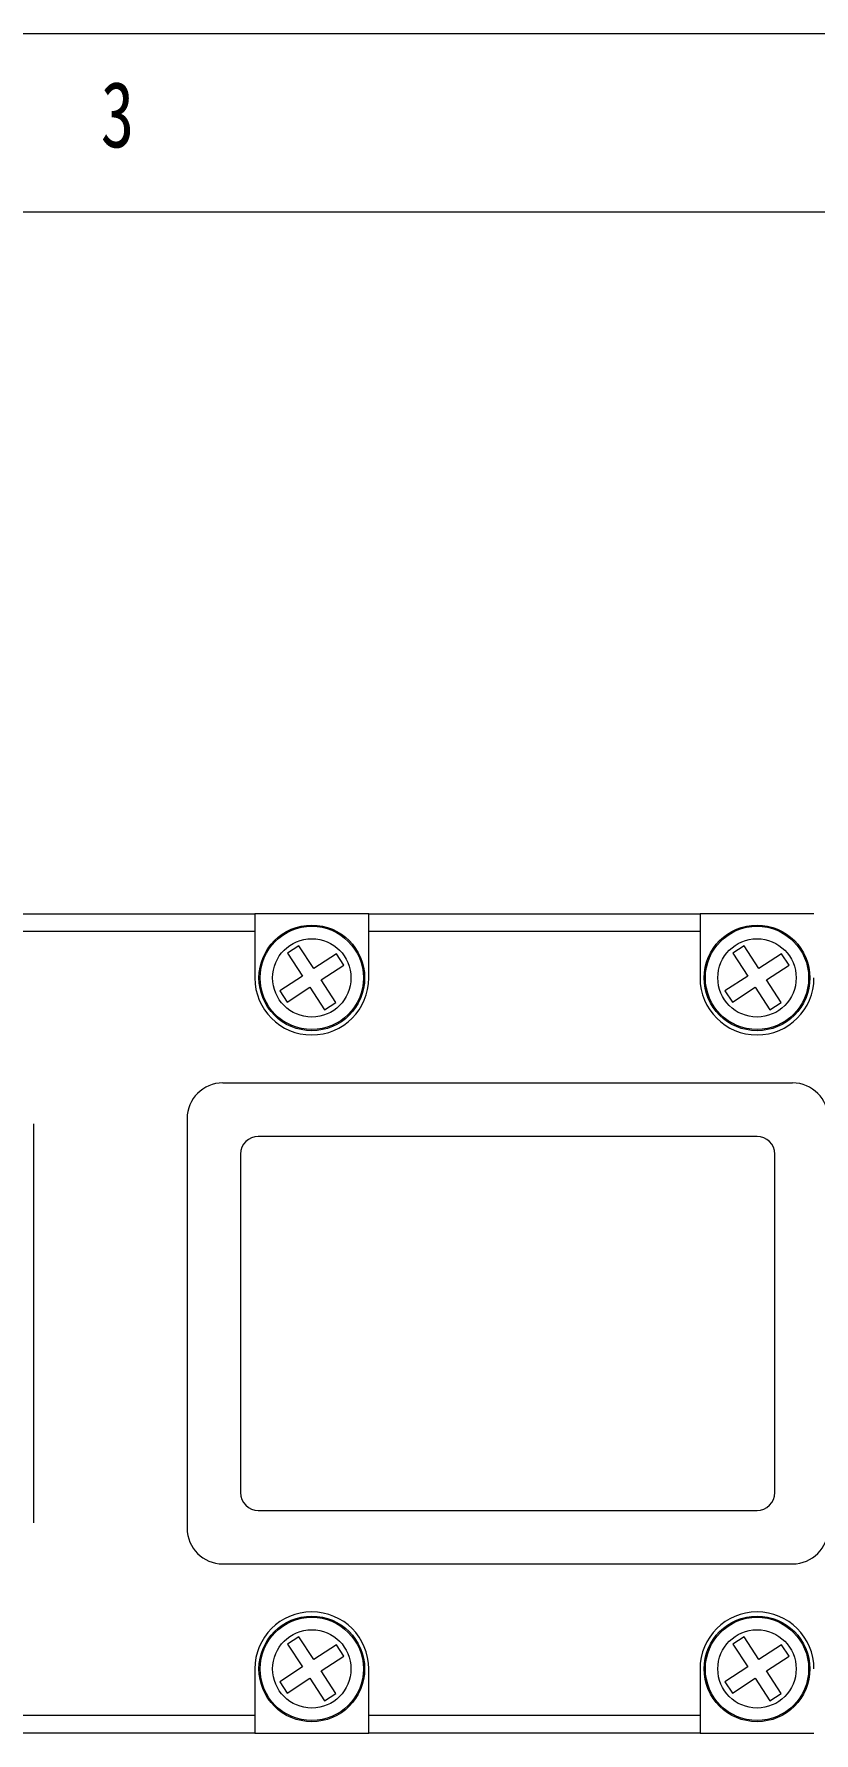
# Paper-space layout '시트1-ENG' of a CAD drawing. Header units: inches. Extents: x 0.2 to 16.3, y 0.2 to 11.5.
# Drawn here: x 5.208 to 6.071, y 9.618 to 11.496 of the extents above; entities that cross this region are included whole.
import ezdxf

# ---------------------------------------------------------------- set-up
doc = ezdxf.new("R2010")
doc.units = ezdxf.units.IN
doc.header["$MEASUREMENT"] = 0
doc.styles.add('SLDTEXTSTYLE2', font='TXT', dxfattribs={"width": 0.75})

psp = doc.layouts.new('시트1-ENG')

# ---------------------------------------------------------------- linework, layer by layer
at = {"color": 7, "linetype": 'Continuous', "lineweight": 18}
for p, q in [((16.3386, 11.4961), (0.1969, 11.4961)), ((16.1516, 11.2992), (0.3937, 11.2992)), ((5.0864, 10.5235), (5.4525, 10.5235)), ((5.4525, 10.5235), (5.4525, 10.5039)), ((5.5785, 10.5235), (5.4525, 10.5235)), ((5.5785, 10.5235), (5.9446, 10.5235)), ((5.5785, 10.5039), (5.5785, 10.5235)), ((5.9446, 10.5235), (5.9446, 10.5039)), ((6.0706, 10.5235), (5.9446, 10.5235)), ((5.4525, 10.5039), (5.0864, 10.5039)), ((5.4525, 10.5039), (5.4525, 10.4527)), ((5.5785, 10.4527), (5.5785, 10.5039)), ((5.9446, 10.5039), (5.5785, 10.5039)), ((5.9446, 10.5039), (5.9446, 10.4527)), ((5.5013, 10.4881), (5.4888, 10.4799)), ((5.4888, 10.4799), (5.5051, 10.4548)), ((5.5177, 10.463), (5.5013, 10.4881)), ((5.9934, 10.4881), (5.9809, 10.4799)), ((5.9809, 10.4799), (5.9973, 10.4548)), ((6.0098, 10.463), (5.9934, 10.4881)), ((5.5427, 10.4794), (5.5177, 10.463)), ((5.5259, 10.4505), (5.5509, 10.4669)), ((5.5509, 10.4669), (5.5427, 10.4794)), ((6.0348, 10.4794), (6.0098, 10.463)), ((6.018, 10.4505), (6.043, 10.4669)), ((6.043, 10.4669), (6.0348, 10.4794)), ((5.5051, 10.4548), (5.4801, 10.4385)), ((5.4883, 10.426), (5.5133, 10.4423)), ((5.5133, 10.4423), (5.5297, 10.4173)), ((5.5422, 10.4255), (5.5259, 10.4505)), ((5.9973, 10.4548), (5.9722, 10.4385)), ((5.9804, 10.426), (6.0055, 10.4423)), ((6.0055, 10.4423), (6.0218, 10.4173)), ((6.0343, 10.4255), (6.018, 10.4505)), ((5.4801, 10.4385), (5.4883, 10.426)), ((5.5297, 10.4173), (5.5422, 10.4255)), ((5.9722, 10.4385), (5.9804, 10.426)), ((6.0218, 10.4173), (6.0343, 10.4255)), ((6.047, 10.3365), (5.4171, 10.3365)), ((5.3777, 10.2972), (5.3777, 9.8444)), ((5.2084, 9.8503), (5.2084, 10.2913)), ((6.0076, 10.2775), (5.4564, 10.2775)), ((5.4368, 10.2578), (5.4368, 9.8838)), ((6.0273, 9.8838), (6.0273, 10.2578)), ((5.4564, 9.8641), (6.0076, 9.8641)), ((5.4171, 9.805), (6.047, 9.805)), ((5.5013, 9.7243), (5.4888, 9.7161)), ((5.4888, 9.7161), (5.5051, 9.6911)), ((5.5177, 9.6992), (5.5013, 9.7243)), ((5.5427, 9.7156), (5.5177, 9.6992)), ((5.5509, 9.7031), (5.5427, 9.7156)), ((5.9934, 9.7243), (5.9809, 9.7161)), ((5.9809, 9.7161), (5.9973, 9.6911)), ((6.0098, 9.6992), (5.9934, 9.7243)), ((6.0348, 9.7156), (6.0098, 9.6992)), ((6.043, 9.7031), (6.0348, 9.7156)), ((5.5051, 9.6911), (5.4801, 9.6747)), ((5.5259, 9.6867), (5.5509, 9.7031)), ((5.9973, 9.6911), (5.9722, 9.6747)), ((6.018, 9.6867), (6.043, 9.7031)), ((5.4525, 9.6889), (5.4525, 9.6377)), ((5.4801, 9.6747), (5.4883, 9.6622)), ((5.4883, 9.6622), (5.5133, 9.6785)), ((5.5133, 9.6785), (5.5297, 9.6535)), ((5.5422, 9.6617), (5.5259, 9.6867)), ((5.5785, 9.6377), (5.5785, 9.6889)), ((5.9446, 9.6889), (5.9446, 9.6377)), ((5.9722, 9.6747), (5.9804, 9.6622)), ((5.9804, 9.6622), (6.0055, 9.6785)), ((6.0055, 9.6785), (6.0218, 9.6535)), ((6.0343, 9.6617), (6.018, 9.6867)), ((5.5297, 9.6535), (5.5422, 9.6617)), ((6.0218, 9.6535), (6.0343, 9.6617)), ((5.0864, 9.6377), (5.4525, 9.6377)), ((5.4525, 9.6377), (5.4525, 9.618)), ((5.5785, 9.6377), (5.9446, 9.6377)), ((5.5785, 9.618), (5.5785, 9.6377)), ((5.9446, 9.6377), (5.9446, 9.618)), ((5.4525, 9.618), (5.0864, 9.618)), ((5.4525, 9.618), (5.5785, 9.618)), ((5.9446, 9.618), (5.5785, 9.618)), ((5.9446, 9.618), (6.0706, 9.618))]:
    psp.add_line(p, q, dxfattribs=at)
for centre, radius in [((5.5155, 10.4527), 0.0584), ((5.5155, 10.4527), 0.0571), ((6.0076, 10.4527), 0.0584), ((6.0076, 10.4527), 0.0571), ((5.5155, 10.4527), 0.0433), ((6.0076, 10.4527), 0.0433), ((5.5155, 9.6889), 0.0584), ((6.0076, 9.6889), 0.0584), ((5.5155, 9.6889), 0.0571), ((5.5155, 9.6889), 0.0433), ((6.0076, 9.6889), 0.0571), ((6.0076, 9.6889), 0.0433)]:
    psp.add_circle(centre, radius, dxfattribs=at)
for centre, radius, start, end in [((5.5155, 10.4527), 0.063, 180, 0), ((6.0076, 10.4527), 0.063, 180, 0), ((5.4171, 10.2972), 0.0394, 90, 180), ((6.047, 10.2972), 0.0394, 0, 90), ((5.4564, 10.2578), 0.0197, 90, 180), ((6.0076, 10.2578), 0.0197, 0, 90), ((5.4564, 9.8838), 0.0197, 180, 270), ((6.0076, 9.8838), 0.0197, 270, 0), ((5.4171, 9.8444), 0.0394, 180, 270), ((6.047, 9.8444), 0.0394, 270, 0), ((5.5155, 9.6889), 0.063, 0, 180), ((6.0076, 9.6889), 0.063, 0, 180)]:
    psp.add_arc(centre, radius, start, end, dxfattribs=at)

# ---------------------------------------------------------------- texts
at = {"color": 7, "linetype": 'Continuous', "lineweight": 0, "insert": (5.2822, 11.4436), "char_height": 0.0729, "attachment_point": 1, "style": 'SLDTEXTSTYLE2'}
psp.add_mtext('3', dxfattribs=at)

doc.saveas('drawing.dxf')
